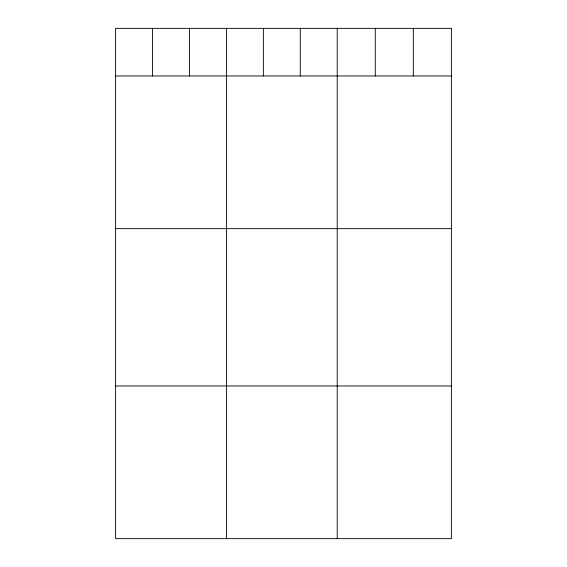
<?xml version="1.0" encoding="UTF-8"?>
<svg xmlns="http://www.w3.org/2000/svg" width="567" height="567" viewBox="0 0 567 567"><rect width="100%" height="100%" fill="white"/><g stroke="black" fill="none" stroke-linecap="round" stroke-linejoin="round"><path stroke-width="0.85" d="M115.611 75.964L451.389 75.964M115.611 228.65L451.389 228.65M115.611 385.964L451.389 385.964M413.336 28.35L413.336 75.964M375.283 28.35L375.283 75.964M337.223 28.35L337.223 538.65M300.29 28.35L300.29 75.964M263.35 28.35L263.35 75.964M226.417 28.35L226.417 538.65M189.484 28.35L189.484 75.964M152.544 28.35L152.544 75.964M451.389 28.35L115.611 28.35L115.611 538.65L451.389 538.65L451.389 28.35"/></g></svg>
